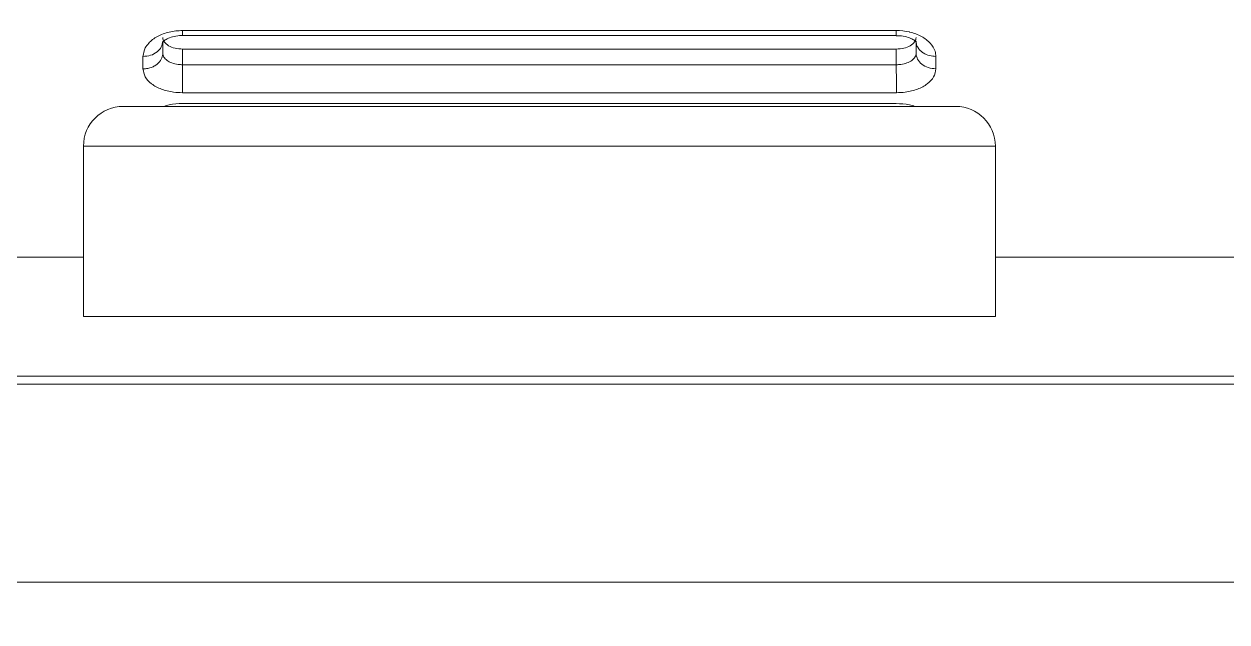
# Model space of a CAD drawing. Header units: inches. Extents: x 0.54 to 10.46, y 0.74 to 7.76.
# Drawn here: x 3.96 to 4.491, y 4.625 to 4.889 of the extents above; entities that cross this region are included whole.
import ezdxf

# ---------------------------------------------------------------- set-up
doc = ezdxf.new("R2010")
doc.units = ezdxf.units.IN
doc.header["$MEASUREMENT"] = 0
doc.layers.add('BG', color=7, linetype='Continuous')
doc.layers.add('MCG-INT-4FT', color=7, linetype='Continuous')

# ---------------------------------------------------------------- blocks, each defined once
blk = doc.blocks.new('block 2')
at = {"layer": 'BG', "true_color": 0xffffff}
h = blk.add_hatch(color=7, dxfattribs=at)
h.dxf.hatch_style = 2
edge = h.paths.add_edge_path()
edge.add_spline(control_points=[(10.29599, 0.90612), (10.29599, 0.90612), (0.87112, 0.90612), (0.87112, 0.90612), (0.87016, 0.90612), (0.86938, 0.90689), (0.86938, 0.90785), (0.86938, 0.90785), (0.86938, 7.59215), (0.86938, 7.59215), (0.86938, 7.59311), (0.87016, 7.59389), (0.87112, 7.59389), (0.87112, 7.59389), (10.29599, 7.59389), (10.29599, 7.59389), (10.29696, 7.59389), (10.29773, 7.59311), (10.29773, 7.59215), (10.29773, 7.59215), (10.29773, 0.90785), (10.29773, 0.90785), (10.29773, 0.90689), (10.29696, 0.90612), (10.29599, 0.90612)], knot_values=[0, 0, 0, 0, 1, 1, 1, 2, 2, 2, 3, 3, 3, 4, 4, 4, 5, 5, 5, 6, 6, 6, 7, 7, 7, 8, 8, 8, 8], degree=3, periodic=1)
h.paths.add_polyline_path([(0.87286, 0.90959), (10.29426, 0.90959), (10.29426, 7.59042), (0.87286, 7.59042)])
at = {"layer": 'BG', "lineweight": 0}
blk.add_open_spline([(10.29599, 0.90612), (10.29599, 0.90612), (0.87112, 0.90612), (0.87112, 0.90612), (0.87016, 0.90612), (0.86938, 0.90689), (0.86938, 0.90785), (0.86938, 0.90785), (0.86938, 7.59215), (0.86938, 7.59215), (0.86938, 7.59311), (0.87016, 7.59389), (0.87112, 7.59389), (0.87112, 7.59389), (10.29599, 7.59389), (10.29599, 7.59389), (10.29696, 7.59389), (10.29773, 7.59311), (10.29773, 7.59215), (10.29773, 7.59215), (10.29773, 0.90785), (10.29773, 0.90785), (10.29773, 0.90689), (10.29696, 0.90612), (10.29599, 0.90612)], degree=3, knots=[0, 0, 0, 0, 1, 1, 1, 2, 2, 2, 3, 3, 3, 4, 4, 4, 5, 5, 5, 6, 6, 6, 7, 7, 7, 8, 8, 8, 8], dxfattribs=at)
blk = doc.blocks.new('block 62')
at = {"layer": 'BG', "true_color": 0xffffff}
h = blk.add_hatch(color=7, dxfattribs=at)
h.dxf.hatch_style = 2
edge = h.paths.add_edge_path()
edge.add_spline(control_points=[(10.46309, 0.739), (10.46309, 0.739), (0.53691, 0.739), (0.53691, 0.739), (0.53595, 0.739), (0.53517, 0.73978), (0.53517, 0.74074), (0.53517, 0.74074), (0.53517, 7.75926), (0.53517, 7.75926), (0.53517, 7.76022), (0.53595, 7.761), (0.53691, 7.761), (0.53691, 7.761), (10.46309, 7.761), (10.46309, 7.761), (10.46406, 7.761), (10.46483, 7.76022), (10.46483, 7.75926), (10.46483, 7.75926), (10.46483, 0.74074), (10.46483, 0.74074), (10.46483, 0.73978), (10.46406, 0.739), (10.46309, 0.739)], knot_values=[0, 0, 0, 0, 1, 1, 1, 2, 2, 2, 3, 3, 3, 4, 4, 4, 5, 5, 5, 6, 6, 6, 7, 7, 7, 8, 8, 8, 8], degree=3, periodic=1)
h.paths.add_polyline_path([(0.53864, 0.74248), (10.46136, 0.74248), (10.46136, 7.75752), (0.53864, 7.75752)])
at = {"layer": 'BG', "lineweight": 0}
blk.add_open_spline([(10.46309, 0.739), (10.46309, 0.739), (0.53691, 0.739), (0.53691, 0.739), (0.53595, 0.739), (0.53517, 0.73978), (0.53517, 0.74074), (0.53517, 0.74074), (0.53517, 7.75926), (0.53517, 7.75926), (0.53517, 7.76022), (0.53595, 7.761), (0.53691, 7.761), (0.53691, 7.761), (10.46309, 7.761), (10.46309, 7.761), (10.46406, 7.761), (10.46483, 7.76022), (10.46483, 7.75926), (10.46483, 7.75926), (10.46483, 0.74074), (10.46483, 0.74074), (10.46483, 0.73978), (10.46406, 0.739), (10.46309, 0.739)], degree=3, knots=[0, 0, 0, 0, 1, 1, 1, 2, 2, 2, 3, 3, 3, 4, 4, 4, 5, 5, 5, 6, 6, 6, 7, 7, 7, 8, 8, 8, 8], dxfattribs=at)
blk = doc.blocks.new('block 465')
at = {"layer": 'MCG-INT-4FT', "color": 7, "lineweight": 5, "true_color": 0xffffff}
blk.add_open_spline([(4.34477, 4.88398), (4.34583, 4.88399), (4.3469, 4.884), (4.34789, 4.88385), (4.3489, 4.88371), (4.34984, 4.8834), (4.35065, 4.88308), (4.35138, 4.88277), (4.352, 4.88245), (4.35247, 4.88214), (4.35292, 4.88183), (4.35323, 4.88154), (4.3534, 4.88137), (4.35356, 4.8812), (4.35358, 4.88115), (4.3536, 4.8811)], degree=3, knots=[0, 0, 0, 0, 1, 1, 1, 2, 2, 2, 3, 3, 3, 4, 4, 4, 5, 5, 5, 5], dxfattribs=at)
blk = doc.blocks.new('block 466')
at = {"layer": 'MCG-INT-4FT', "color": 7, "lineweight": 5, "true_color": 0xffffff}
blk.add_open_spline([(4.02119, 4.88132), (4.02117, 4.88125), (4.02115, 4.88117), (4.02119, 4.8812), (4.02126, 4.88124), (4.02152, 4.88158), (4.02196, 4.88192), (4.02237, 4.88225), (4.02294, 4.88258), (4.02364, 4.88289), (4.02437, 4.88321), (4.02524, 4.88351), (4.02619, 4.88372), (4.0272, 4.88395), (4.02831, 4.88407), (4.02941, 4.88413), (4.03064, 4.88419), (4.03188, 4.88417), (4.03311, 4.88414)], degree=3, knots=[0, 0, 0, 0, 1, 1, 1, 2, 2, 2, 3, 3, 3, 4, 4, 4, 5, 5, 5, 6, 6, 6, 6], dxfattribs=at)
blk = doc.blocks.new('block 467')
at = {"layer": 'MCG-INT-4FT', "color": 7, "lineweight": 5, "true_color": 0xffffff}
blk.add_lwpolyline([(4.02987, 4.88414), (4.34482, 4.88414)], dxfattribs=at)
blk = doc.blocks.new('block 541')
at = {"layer": 'MCG-INT-4FT', "color": 7, "lineweight": 5, "true_color": 0xffffff}
blk.add_open_spline([(4.36227, 4.86943), (4.36207, 4.8682), (4.36187, 4.86697), (4.36126, 4.86583), (4.36066, 4.86472), (4.35968, 4.86369), (4.35846, 4.86278), (4.35724, 4.86187), (4.35578, 4.8611), (4.35414, 4.86047), (4.35249, 4.85985), (4.35066, 4.85938), (4.34875, 4.85915), (4.34747, 4.85899), (4.34615, 4.85893), (4.34483, 4.85887)], degree=3, knots=[0, 0, 0, 0, 1, 1, 1, 2, 2, 2, 3, 3, 3, 4, 4, 4, 5, 5, 5, 5], dxfattribs=at)
blk = doc.blocks.new('block 542')
at = {"layer": 'MCG-INT-4FT', "color": 7, "lineweight": 5, "true_color": 0xffffff}
blk.add_lwpolyline([(4.36227, 4.87491), (4.36227, 4.86943)], dxfattribs=at)
blk = doc.blocks.new('block 543')
at = {"layer": 'MCG-INT-4FT', "color": 7, "lineweight": 5, "true_color": 0xffffff}
blk.add_open_spline([(4.34478, 4.88636), (4.34675, 4.88624), (4.34872, 4.88612), (4.35057, 4.88569), (4.35061, 4.88568), (4.35065, 4.88567), (4.35068, 4.88566), (4.35256, 4.88521), (4.35434, 4.88454), (4.35588, 4.88369), (4.35742, 4.88285), (4.35872, 4.88184), (4.35975, 4.88073), (4.36078, 4.87962), (4.36153, 4.87841), (4.36189, 4.87717), (4.36211, 4.87642), (4.36219, 4.87567), (4.36227, 4.87491)], degree=3, knots=[0, 0, 0, 0, 1, 1, 1, 2, 2, 2, 3, 3, 3, 4, 4, 4, 5, 5, 5, 6, 6, 6, 6], dxfattribs=at)
blk = doc.blocks.new('block 544')
at = {"layer": 'MCG-INT-4FT', "color": 7, "lineweight": 5, "true_color": 0xffffff}
blk.add_lwpolyline([(4.02991, 4.88636), (4.34478, 4.88636)], dxfattribs=at)
blk = doc.blocks.new('block 545')
at = {"layer": 'MCG-INT-4FT', "color": 7, "lineweight": 5, "true_color": 0xffffff}
blk.add_open_spline([(4.01246, 4.87488), (4.01266, 4.87616), (4.01285, 4.87744), (4.01348, 4.87866), (4.01384, 4.87937), (4.01436, 4.88007), (4.01497, 4.88073), (4.016, 4.88184), (4.01731, 4.88284), (4.01884, 4.88369), (4.02038, 4.88455), (4.02215, 4.88524), (4.02404, 4.88566), (4.02592, 4.88608), (4.02791, 4.88622), (4.02991, 4.88636)], degree=3, knots=[0, 0, 0, 0, 1, 1, 1, 2, 2, 2, 3, 3, 3, 4, 4, 4, 5, 5, 5, 5], dxfattribs=at)
blk = doc.blocks.new('block 546')
at = {"layer": 'MCG-INT-4FT', "color": 7, "lineweight": 5, "true_color": 0xffffff}
blk.add_lwpolyline([(4.01246, 4.86941), (4.01246, 4.87488)], dxfattribs=at)
blk = doc.blocks.new('block 547')
at = {"layer": 'MCG-INT-4FT', "color": 7, "lineweight": 5, "true_color": 0xffffff}
blk.add_open_spline([(4.02989, 4.85887), (4.02858, 4.85893), (4.02726, 4.85899), (4.02598, 4.85915), (4.02407, 4.85938), (4.02223, 4.85985), (4.02059, 4.86047), (4.01894, 4.8611), (4.01748, 4.86187), (4.01626, 4.86278), (4.01503, 4.8637), (4.01404, 4.86474), (4.01345, 4.86587), (4.01285, 4.86699), (4.01266, 4.8682), (4.01246, 4.86941)], degree=3, knots=[0, 0, 0, 0, 1, 1, 1, 2, 2, 2, 3, 3, 3, 4, 4, 4, 5, 5, 5, 5], dxfattribs=at)
blk = doc.blocks.new('block 548')
at = {"layer": 'MCG-INT-4FT', "color": 7, "lineweight": 5, "true_color": 0xffffff}
blk.add_lwpolyline([(4.34483, 4.85887), (4.02989, 4.85887)], dxfattribs=at)
blk = doc.blocks.new('block 549')
at = {"layer": 'MCG-INT-4FT', "color": 7, "lineweight": 5, "true_color": 0xffffff}
blk.add_lwpolyline([(4.02991, 4.85412), (4.34478, 4.85412)], dxfattribs=at)
blk = doc.blocks.new('block 715')
at = {"layer": 'MCG-INT-4FT', "color": 7, "lineweight": 5, "true_color": 0xffffff}
blk.add_open_spline([(4.36227, 4.87491), (4.36133, 4.87498), (4.3604, 4.87504), (4.35951, 4.87525), (4.35849, 4.87549), (4.35753, 4.87592), (4.3567, 4.87645), (4.35625, 4.87674), (4.35583, 4.87706), (4.35546, 4.87742), (4.35507, 4.87779), (4.35473, 4.8782), (4.35445, 4.87863), (4.35415, 4.87909), (4.35391, 4.87957), (4.35377, 4.88006), (4.35362, 4.88058), (4.35357, 4.88112), (4.35352, 4.88165)], degree=3, knots=[0, 0, 0, 0, 1, 1, 1, 2, 2, 2, 3, 3, 3, 4, 4, 4, 5, 5, 5, 6, 6, 6, 6], dxfattribs=at)
blk = doc.blocks.new('block 716')
at = {"layer": 'MCG-INT-4FT', "color": 7, "lineweight": 5, "true_color": 0xffffff}
blk.add_open_spline([(4.34478, 4.88419), (4.34478, 4.88424), (4.34478, 4.88428), (4.34478, 4.88461), (4.34478, 4.88497), (4.34478, 4.88566), (4.34478, 4.88636)], degree=3, knots=[0, 0, 0, 0, 1, 1, 1, 2, 2, 2, 2], dxfattribs=at)
blk = doc.blocks.new('block 717')
at = {"layer": 'MCG-INT-4FT', "color": 7, "lineweight": 5, "true_color": 0xffffff}
blk.add_open_spline([(4.02121, 4.88165), (4.02107, 4.88077), (4.02094, 4.87988), (4.02054, 4.87906), (4.02014, 4.87824), (4.01946, 4.8775), (4.01864, 4.87686), (4.01783, 4.87623), (4.01686, 4.8757), (4.01581, 4.87539), (4.01475, 4.87508), (4.01361, 4.87498), (4.01246, 4.87488)], degree=3, knots=[0, 0, 0, 0, 1, 1, 1, 2, 2, 2, 3, 3, 3, 4, 4, 4, 4], dxfattribs=at)
blk = doc.blocks.new('block 718')
at = {"layer": 'MCG-INT-4FT', "color": 7, "lineweight": 5, "true_color": 0xffffff}
blk.add_open_spline([(4.02994, 4.88416), (4.02993, 4.88411), (4.02993, 4.88424), (4.02993, 4.88441), (4.02993, 4.88459), (4.02992, 4.88481), (4.02992, 4.88513), (4.02992, 4.88547), (4.02991, 4.88591), (4.02991, 4.88636)], degree=3, knots=[0, 0, 0, 0, 1, 1, 1, 2, 2, 2, 3, 3, 3, 3], dxfattribs=at)
blk = doc.blocks.new('block 719')
at = {"layer": 'MCG-INT-4FT', "color": 7, "lineweight": 5, "true_color": 0xffffff}
blk.add_open_spline([(4.36227, 4.86943), (4.36111, 4.86953), (4.35995, 4.86964), (4.35889, 4.86997), (4.35784, 4.87029), (4.35687, 4.87083), (4.35605, 4.87148), (4.35524, 4.87212), (4.35457, 4.87288), (4.35418, 4.87371), (4.35378, 4.87454), (4.35365, 4.87543), (4.35352, 4.87633)], degree=3, knots=[0, 0, 0, 0, 1, 1, 1, 2, 2, 2, 3, 3, 3, 4, 4, 4, 4], dxfattribs=at)
blk = doc.blocks.new('block 720')
at = {"layer": 'MCG-INT-4FT', "color": 7, "lineweight": 5, "true_color": 0xffffff}
blk.add_lwpolyline([(4.35352, 4.87633), (4.35352, 4.88165)], dxfattribs=at)
blk = doc.blocks.new('block 721')
at = {"layer": 'MCG-INT-4FT', "color": 7, "lineweight": 5, "true_color": 0xffffff}
blk.add_lwpolyline([(4.02121, 4.88165), (4.02121, 4.87633)], dxfattribs=at)
blk = doc.blocks.new('block 722')
at = {"layer": 'MCG-INT-4FT', "color": 7, "lineweight": 5, "true_color": 0xffffff}
blk.add_open_spline([(4.02121, 4.87633), (4.02112, 4.87562), (4.02104, 4.87491), (4.02079, 4.87423), (4.0205, 4.87343), (4.01996, 4.87268), (4.0193, 4.87202), (4.01892, 4.87165), (4.01851, 4.87132), (4.01805, 4.87102), (4.01757, 4.8707), (4.01704, 4.87042), (4.01647, 4.87019), (4.01587, 4.86994), (4.01524, 4.86974), (4.01458, 4.86962), (4.01389, 4.86949), (4.01318, 4.86945), (4.01246, 4.86941)], degree=3, knots=[0, 0, 0, 0, 1, 1, 1, 2, 2, 2, 3, 3, 3, 4, 4, 4, 5, 5, 5, 6, 6, 6, 6], dxfattribs=at)
blk = doc.blocks.new('block 723')
at = {"layer": 'MCG-INT-4FT', "color": 7, "lineweight": 5, "true_color": 0xffffff}
blk.add_open_spline([(4.34478, 4.87817), (4.34592, 4.87824), (4.34706, 4.87831), (4.34812, 4.87855), (4.34917, 4.87877), (4.35014, 4.87916), (4.35096, 4.87963), (4.35176, 4.8801), (4.35241, 4.88066), (4.35285, 4.88127), (4.35308, 4.88158), (4.35325, 4.8819), (4.35335, 4.88222), (4.35345, 4.88255), (4.35349, 4.88289), (4.35352, 4.88323)], degree=3, knots=[0, 0, 0, 0, 1, 1, 1, 2, 2, 2, 3, 3, 3, 4, 4, 4, 5, 5, 5, 5], dxfattribs=at)
blk = doc.blocks.new('block 724')
at = {"layer": 'MCG-INT-4FT', "color": 7, "lineweight": 5, "true_color": 0xffffff}
blk.add_lwpolyline([(4.02995, 4.87817), (4.34478, 4.87817)], dxfattribs=at)
blk = doc.blocks.new('block 725')
at = {"layer": 'MCG-INT-4FT', "color": 7, "lineweight": 5, "true_color": 0xffffff}
blk.add_open_spline([(4.02995, 4.87817), (4.02881, 4.87824), (4.02767, 4.87831), (4.0266, 4.87855), (4.02555, 4.87877), (4.02458, 4.87916), (4.02377, 4.87963), (4.02297, 4.8801), (4.02232, 4.88066), (4.02187, 4.88127), (4.02165, 4.88158), (4.02148, 4.8819), (4.02137, 4.88222), (4.02127, 4.88255), (4.02124, 4.88289), (4.02121, 4.88323)], degree=3, knots=[0, 0, 0, 0, 1, 1, 1, 2, 2, 2, 3, 3, 3, 4, 4, 4, 5, 5, 5, 5], dxfattribs=at)
blk = doc.blocks.new('block 726')
at = {"layer": 'MCG-INT-4FT', "color": 7, "lineweight": 5, "true_color": 0xffffff}
blk.add_open_spline([(4.34483, 4.85887), (4.34483, 4.85963), (4.34483, 4.86039), (4.34483, 4.86132), (4.34483, 4.8618), (4.34483, 4.86234), (4.34482, 4.86289), (4.34482, 4.86346), (4.34482, 4.86404), (4.34482, 4.86464), (4.34481, 4.86564), (4.34481, 4.86668), (4.3448, 4.86768), (4.3448, 4.86827), (4.34479, 4.86884), (4.34479, 4.86938), (4.34478, 4.87003), (4.34478, 4.87063), (4.34478, 4.87123)], degree=3, knots=[0, 0, 0, 0, 1, 1, 1, 2, 2, 2, 3, 3, 3, 4, 4, 4, 5, 5, 5, 6, 6, 6, 6], dxfattribs=at)
blk = doc.blocks.new('block 727')
at = {"layer": 'MCG-INT-4FT', "color": 7, "lineweight": 5, "true_color": 0xffffff}
blk.add_open_spline([(4.34478, 4.87123), (4.34545, 4.87123), (4.34613, 4.87127), (4.34679, 4.87136), (4.34774, 4.87149), (4.34867, 4.87171), (4.3495, 4.87202), (4.35032, 4.87231), (4.35105, 4.87269), (4.35165, 4.87314), (4.35224, 4.87358), (4.35272, 4.87408), (4.35303, 4.87462), (4.35335, 4.87516), (4.35352, 4.87573), (4.35352, 4.87633)], degree=3, knots=[0, 0, 0, 0, 1, 1, 1, 2, 2, 2, 3, 3, 3, 4, 4, 4, 5, 5, 5, 5], dxfattribs=at)
blk = doc.blocks.new('block 728')
at = {"layer": 'MCG-INT-4FT', "color": 7, "lineweight": 5, "true_color": 0xffffff}
blk.add_open_spline([(4.02121, 4.87633), (4.02121, 4.87573), (4.02137, 4.87516), (4.02169, 4.87462), (4.02201, 4.87408), (4.02248, 4.87358), (4.02308, 4.87314), (4.02368, 4.87269), (4.02441, 4.87231), (4.02523, 4.87202), (4.02606, 4.87171), (4.02698, 4.87149), (4.02794, 4.87136), (4.0286, 4.87127), (4.02928, 4.87123), (4.02995, 4.87123)], degree=3, knots=[0, 0, 0, 0, 1, 1, 1, 2, 2, 2, 3, 3, 3, 4, 4, 4, 5, 5, 5, 5], dxfattribs=at)
blk = doc.blocks.new('block 729')
at = {"layer": 'MCG-INT-4FT', "color": 7, "lineweight": 5, "true_color": 0xffffff}
blk.add_open_spline([(4.02989, 4.85887), (4.0299, 4.85934), (4.0299, 4.8598), (4.02991, 4.86034), (4.02991, 4.86082), (4.02992, 4.86137), (4.02992, 4.86195), (4.02993, 4.8629), (4.02993, 4.86393), (4.02994, 4.865), (4.02994, 4.86605), (4.02994, 4.86713), (4.02995, 4.86814), (4.02995, 4.86923), (4.02995, 4.87023), (4.02995, 4.87123)], degree=3, knots=[0, 0, 0, 0, 1, 1, 1, 2, 2, 2, 3, 3, 3, 4, 4, 4, 5, 5, 5, 5], dxfattribs=at)
blk = doc.blocks.new('block 730')
at = {"layer": 'MCG-INT-4FT', "color": 7, "lineweight": 5, "true_color": 0xffffff}
blk.add_lwpolyline([(4.02995, 4.87817), (4.02995, 4.87123)], dxfattribs=at)
blk = doc.blocks.new('block 731')
at = {"layer": 'MCG-INT-4FT', "color": 7, "lineweight": 5, "true_color": 0xffffff}
blk.add_lwpolyline([(4.34478, 4.87817), (4.34478, 4.87123)], dxfattribs=at)
blk = doc.blocks.new('block 732')
at = {"layer": 'MCG-INT-4FT', "color": 7, "lineweight": 5, "true_color": 0xffffff}
blk.add_lwpolyline([(4.02995, 4.87123), (4.34478, 4.87123)], dxfattribs=at)
blk = doc.blocks.new('block 738')
at = {"layer": 'MCG-INT-4FT', "color": 7, "lineweight": 5, "true_color": 0xffffff}
blk.add_lwpolyline([(3.5752, 4.73041), (4.79952, 4.73041)], dxfattribs=at)
blk = doc.blocks.new('block 739')
at = {"layer": 'MCG-INT-4FT', "color": 7, "lineweight": 5, "true_color": 0xffffff}
blk.add_lwpolyline([(3.47901, 4.64296), (4.89572, 4.64296)], dxfattribs=at)
blk = doc.blocks.new('block 755')
at = {"layer": 'MCG-INT-4FT', "color": 7, "lineweight": 5, "true_color": 0xffffff}
blk.add_lwpolyline([(3.98622, 4.76015), (4.3885, 4.76015)], dxfattribs=at)
blk = doc.blocks.new('block 756')
at = {"layer": 'MCG-INT-4FT', "color": 7, "lineweight": 5, "true_color": 0xffffff}
blk.add_lwpolyline([(4.65523, 4.73391), (3.7195, 4.73391)], dxfattribs=at)
blk = doc.blocks.new('block 757')
at = {"layer": 'MCG-INT-4FT', "color": 7, "lineweight": 5, "true_color": 0xffffff}
blk.add_lwpolyline([(3.70201, 4.78638), (3.98622, 4.78638)], dxfattribs=at)
blk = doc.blocks.new('block 758')
at = {"layer": 'MCG-INT-4FT', "color": 7, "lineweight": 5, "true_color": 0xffffff}
blk.add_lwpolyline([(4.67272, 4.78638), (4.3885, 4.78638)], dxfattribs=at)
blk = doc.blocks.new('block 759')
at = {"layer": 'MCG-INT-4FT', "color": 7, "lineweight": 5, "true_color": 0xffffff}
blk.add_lwpolyline([(4.3885, 4.83535), (3.98622, 4.83535)], dxfattribs=at)
blk = doc.blocks.new('block 760')
at = {"layer": 'MCG-INT-4FT', "color": 7, "lineweight": 5, "true_color": 0xffffff}
blk.add_open_spline([(4.00371, 4.85284), (3.99406, 4.85284), (3.98622, 4.84501), (3.98622, 4.83535)], degree=3, dxfattribs=at)
blk = doc.blocks.new('block 761')
at = {"layer": 'MCG-INT-4FT', "color": 7, "lineweight": 5, "true_color": 0xffffff}
blk.add_lwpolyline([(4.00371, 4.85284), (4.37101, 4.85284)], dxfattribs=at)
blk = doc.blocks.new('block 762')
at = {"layer": 'MCG-INT-4FT', "color": 7, "lineweight": 5, "true_color": 0xffffff}
blk.add_open_spline([(4.3885, 4.83535), (4.3885, 4.84501), (4.38067, 4.85284), (4.37101, 4.85284)], degree=3, dxfattribs=at)
blk = doc.blocks.new('block 763')
at = {"layer": 'MCG-INT-4FT', "color": 7, "lineweight": 5, "true_color": 0xffffff}
blk.add_lwpolyline([(3.98622, 4.83535), (3.98622, 4.76015)], dxfattribs=at)
blk = doc.blocks.new('block 764')
at = {"layer": 'MCG-INT-4FT', "color": 7, "lineweight": 5, "true_color": 0xffffff}
blk.add_lwpolyline([(4.3885, 4.83535), (4.3885, 4.76015)], dxfattribs=at)
blk = doc.blocks.new('block 869')
at = {"layer": 'MCG-INT-4FT', "color": 8, "lineweight": 5, "true_color": 0x808080}
blk.add_open_spline([(4.34478, 4.85412), (4.34675, 4.85402), (4.34872, 4.85392), (4.35057, 4.85356), (4.35061, 4.85355), (4.35065, 4.85354), (4.35068, 4.85354), (4.35147, 4.85337), (4.35216, 4.85311), (4.35285, 4.85284)], degree=3, knots=[0, 0, 0, 0, 1, 1, 1, 2, 2, 2, 3, 3, 3, 3], dxfattribs=at)
blk = doc.blocks.new('block 870')
at = {"layer": 'MCG-INT-4FT', "color": 8, "lineweight": 5, "true_color": 0x808080}
blk.add_open_spline([(4.02187, 4.85284), (4.02258, 4.8531), (4.02329, 4.85335), (4.02404, 4.85354), (4.02583, 4.85398), (4.02787, 4.85405), (4.02991, 4.85412)], degree=3, knots=[0, 0, 0, 0, 1, 1, 1, 2, 2, 2, 2], dxfattribs=at)

msp = doc.modelspace()

# ---------------------------------------------------------------- block references
at = {"layer": 'BG'}
for name in ['block 62', 'block 2']:
    msp.add_blockref(name, (0, 0), dxfattribs=at)
at = {"layer": 'MCG-INT-4FT'}
for name in ['block 545', 'block 466', 'block 725', 'block 467', 'block 544', 'block 718', 'block 465', 'block 543', 'block 716', 'block 723', 'block 717', 'block 721', 'block 724', 'block 730', 'block 731', 'block 715', 'block 720', 'block 722', 'block 546', 'block 728', 'block 727', 'block 719', 'block 542', 'block 547', 'block 729', 'block 732', 'block 726', 'block 541', 'block 548', 'block 760', 'block 761', 'block 870', 'block 549', 'block 869', 'block 762', 'block 759', 'block 763', 'block 764', 'block 757', 'block 758', 'block 755', 'block 756', 'block 738', 'block 739']:
    msp.add_blockref(name, (0, 0), dxfattribs=at)

doc.saveas('drawing.dxf')
